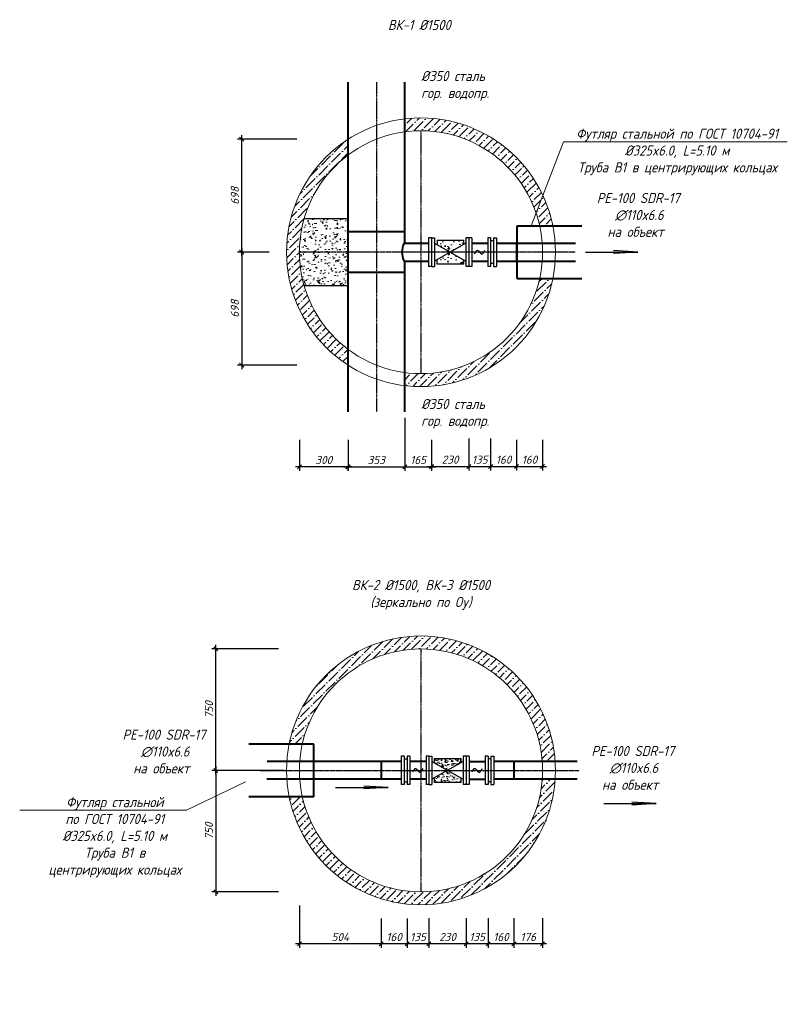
# Model space of a CAD drawing. Header units: millimetres. Extents: x 41097286 to 43803126, y 21258419 to 22595975.
# Drawn here: x 42344415 to 42439141, y 22408958 to 22531657 of the extents above; entities that cross this region are included whole.
import ezdxf
from ezdxf import colors
from ezdxf.entities.mleader import LeaderData, LeaderLine
from ezdxf.math import Vec2, Vec3

# ---------------------------------------------------------------- set-up
doc = ezdxf.new("R2010")
doc.units = ezdxf.units.MM
doc.linetypes.add('ACAD_ISO10W100', pattern=[18.5, 12, -3, 0.5, -3])
doc.layers.add('ВК_К1_текст', color=34, linetype='Continuous')
doc.styles.add('GOST 2.304', font='GOST_0.TTF')
doc.styles.add('note', font='isocpeur.ttf', dxfattribs={"width": 0.9, "oblique": 15})
doc.styles.get("Standard").update_dxf_attribs({"font": 'isocpeui.ttf'})
doc.dimstyles.new('SPDS', dxfattribs={"dimscale": 100, "dimtxt": 2, "dimasz": 1, "dimexe": 1, "dimexo": 0.625, "dimgap": 0.7, "dimtad": 1, "dimdec": 0, "dimrnd": 0.001, "dimtxsty": 'GOST 2.304', "dimblk": 'OBLIQUE', "dimcen": 1.5, "dimdle": 1, "dimadec": 0, "dimazin": 2, "dimtfac": 0.75, "dimtdec": 0, "dimtmove": 1, "dimatfit": 3, "dimldrblk": 'OBLIQUE', "dimfxl": 1.25, "dimtolj": 1, "dimarcsym": 0})

# ---------------------------------------------------------------- blocks, each defined once
blk = doc.blocks.new('_Oblique')
at = {"color": 0, "linetype": 'ByBlock', "lineweight": -2}
blk.add_line((-0.5, -0.5), (0.5, 0.5), dxfattribs=at)
blk = doc.blocks.new('*D3')
at = {"color": 0, "lineweight": -2, "transparency": 16777216}
for p, q in [((42378938, 22479759), (42378938, 22475941)), ((42384938, 22479759), (42384938, 22475941)), ((42385438, 22476441), (42378438, 22476441))]:
    blk.add_line(p, q, dxfattribs=at)
at = {"layer": 'Defpoints', "color": 0, "transparency": 16777216}
for p in [(42378938, 22480071), (42384938, 22480071), (42378938, 22476441)]:
    blk.add_point(p, dxfattribs=at)
at = {"color": 0, "lineweight": -2, "transparency": 16777216, "xscale": 500.0000000000001, "yscale": 500.0000000000001, "zscale": 500.0000000000001, "rotation": 180}
blk.add_blockref('_Oblique', (42378938, 22476441), dxfattribs=at)
at = {"color": 0, "lineweight": -2, "transparency": 16777216, "xscale": 500.0000000000001, "yscale": 500.0000000000001, "zscale": 500.0000000000001}
blk.add_blockref('_Oblique', (42384938, 22476441), dxfattribs=at)
at = {"color": 0, "lineweight": 5, "transparency": 16777216, "insert": (42381938, 22477291), "char_height": 1000, "attachment_point": 5}
blk.add_mtext('\\A1;300', dxfattribs=at)
blk = doc.blocks.new('*D4')
at = {"color": 0, "lineweight": -2, "transparency": 16777216}
for p, q in [((42391938, 22481285), (42391938, 22475941)), ((42384388, 22476441), (42392438, 22476441)), ((42384888, 22476204), (42384888, 22475941))]:
    blk.add_line(p, q, dxfattribs=at)
at = {"layer": 'Defpoints', "color": 0, "transparency": 16777216}
for p in [(42391938, 22481597), (42384888, 22476516), (42391938, 22476441)]:
    blk.add_point(p, dxfattribs=at)
at = {"color": 0, "lineweight": -2, "transparency": 16777216, "xscale": 500.0000000000001, "yscale": 500.0000000000001, "zscale": 500.0000000000001, "rotation": 180}
blk.add_blockref('_Oblique', (42384888, 22476441), dxfattribs=at)
at = {"color": 0, "lineweight": -2, "transparency": 16777216, "xscale": 500.0000000000001, "yscale": 500.0000000000001, "zscale": 500.0000000000001}
blk.add_blockref('_Oblique', (42391938, 22476441), dxfattribs=at)
at = {"color": 0, "lineweight": 5, "transparency": 16777216, "insert": (42388413, 22477291), "char_height": 1000, "attachment_point": 5}
blk.add_mtext('\\A1;353', dxfattribs=at)
blk = doc.blocks.new('*D5')
at = {"color": 0, "lineweight": -2, "transparency": 16777216}
for p, q in [((42391938, 22482500), (42391938, 22475941)), ((42395238, 22479759), (42395238, 22475941)), ((42391438, 22476441), (42395738, 22476441))]:
    blk.add_line(p, q, dxfattribs=at)
at = {"layer": 'Defpoints', "color": 0, "transparency": 16777216}
for p in [(42391938, 22482812), (42395238, 22480071), (42395238, 22476441)]:
    blk.add_point(p, dxfattribs=at)
at = {"color": 0, "lineweight": -2, "transparency": 16777216, "xscale": 500.0000000000001, "yscale": 500.0000000000001, "zscale": 500.0000000000001, "rotation": 180}
blk.add_blockref('_Oblique', (42391938, 22476441), dxfattribs=at)
at = {"color": 0, "lineweight": -2, "transparency": 16777216, "xscale": 500.0000000000001, "yscale": 500.0000000000001, "zscale": 500.0000000000001}
blk.add_blockref('_Oblique', (42395238, 22476441), dxfattribs=at)
at = {"color": 0, "lineweight": 5, "transparency": 16777216, "insert": (42393588, 22477291), "char_height": 1000, "attachment_point": 5}
blk.add_mtext('\\A1;165', dxfattribs=at)
blk = doc.blocks.new('*D6')
at = {"color": 0, "lineweight": -2, "transparency": 16777216}
for p, q in [((42395238, 22479759), (42395238, 22475979)), ((42399838, 22479926), (42399838, 22475979)), ((42394738, 22476479), (42400338, 22476479))]:
    blk.add_line(p, q, dxfattribs=at)
at = {"layer": 'Defpoints', "color": 0, "transparency": 16777216}
for p in [(42395238, 22480071), (42399838, 22480238), (42399838, 22476479)]:
    blk.add_point(p, dxfattribs=at)
at = {"color": 0, "lineweight": -2, "transparency": 16777216, "xscale": 500.0000000000001, "yscale": 500.0000000000001, "zscale": 500.0000000000001, "rotation": 180}
blk.add_blockref('_Oblique', (42395238, 22476479), dxfattribs=at)
at = {"color": 0, "lineweight": -2, "transparency": 16777216, "xscale": 500.0000000000001, "yscale": 500.0000000000001, "zscale": 500.0000000000001}
blk.add_blockref('_Oblique', (42399838, 22476479), dxfattribs=at)
at = {"color": 0, "lineweight": 5, "transparency": 16777216, "insert": (42397538, 22477329), "char_height": 1000, "attachment_point": 5}
blk.add_mtext('\\A1;230', dxfattribs=at)
blk = doc.blocks.new('*D7')
at = {"color": 0, "lineweight": -2, "transparency": 16777216}
for p, q in [((42399838, 22479926), (42399838, 22475979)), ((42402538, 22479759), (42402538, 22475979)), ((42399338, 22476479), (42403038, 22476479))]:
    blk.add_line(p, q, dxfattribs=at)
at = {"layer": 'Defpoints', "color": 0, "transparency": 16777216}
for p in [(42399838, 22480238), (42402538, 22480071), (42402538, 22476479)]:
    blk.add_point(p, dxfattribs=at)
at = {"color": 0, "lineweight": -2, "transparency": 16777216, "xscale": 500.0000000000001, "yscale": 500.0000000000001, "zscale": 500.0000000000001, "rotation": 180}
blk.add_blockref('_Oblique', (42399838, 22476479), dxfattribs=at)
at = {"color": 0, "lineweight": -2, "transparency": 16777216, "xscale": 500.0000000000001, "yscale": 500.0000000000001, "zscale": 500.0000000000001}
blk.add_blockref('_Oblique', (42402538, 22476479), dxfattribs=at)
at = {"color": 0, "lineweight": 5, "transparency": 16777216, "insert": (42401188, 22477329), "char_height": 1000, "attachment_point": 5}
blk.add_mtext('\\A1;135', dxfattribs=at)
blk = doc.blocks.new('*D8')
at = {"color": 0, "lineweight": -2, "transparency": 16777216}
for p, q in [((42405738, 22479759), (42405738, 22475979)), ((42408938, 22479759), (42408938, 22475979)), ((42405238, 22476479), (42409438, 22476479))]:
    blk.add_line(p, q, dxfattribs=at)
at = {"layer": 'Defpoints', "color": 0, "transparency": 16777216}
for p in [(42405738, 22480071), (42408938, 22480071), (42408938, 22476479)]:
    blk.add_point(p, dxfattribs=at)
at = {"color": 0, "lineweight": -2, "transparency": 16777216, "xscale": 500.0000000000001, "yscale": 500.0000000000001, "zscale": 500.0000000000001, "rotation": 180}
blk.add_blockref('_Oblique', (42405738, 22476479), dxfattribs=at)
at = {"color": 0, "lineweight": -2, "transparency": 16777216, "xscale": 500.0000000000001, "yscale": 500.0000000000001, "zscale": 500.0000000000001}
blk.add_blockref('_Oblique', (42408938, 22476479), dxfattribs=at)
at = {"color": 0, "lineweight": 5, "transparency": 16777216, "insert": (42407338, 22477329), "char_height": 1000, "attachment_point": 5}
blk.add_mtext('\\A1;160', dxfattribs=at)
blk = doc.blocks.new('*D9')
at = {"color": 0, "lineweight": -2, "transparency": 16777216}
for p, q in [((42378626, 22516911), (42371300, 22516911)), ((42371800, 22502456), (42371800, 22517411)), ((42375177, 22502956), (42371300, 22502956))]:
    blk.add_line(p, q, dxfattribs=at)
at = {"layer": 'Defpoints', "color": 0, "transparency": 16777216}
for p in [(42371800, 22516911), (42378938, 22516911), (42375489, 22502956)]:
    blk.add_point(p, dxfattribs=at)
at = {"color": 0, "lineweight": -2, "transparency": 16777216, "xscale": 500.0000000000001, "yscale": 500.0000000000001, "zscale": 500.0000000000001}
for p, rotation in [((42371800, 22516911), 90), ((42371800, 22502956), 270)]:
    blk.add_blockref('_Oblique', p, dxfattribs=dict(at, rotation=rotation))
at = {"color": 0, "lineweight": 5, "transparency": 16777216, "insert": (42370950, 22509933), "char_height": 1000, "attachment_point": 5, "rotation": 90}
blk.add_mtext('\\A1;698', dxfattribs=at)
blk = doc.blocks.new('*D10')
at = {"color": 0, "lineweight": -2, "transparency": 16777216}
for p, q in [((42371800, 22503456), (42371800, 22488500)), ((42375177, 22502956), (42371300, 22502956)), ((42378626, 22489000), (42371300, 22489000))]:
    blk.add_line(p, q, dxfattribs=at)
at = {"layer": 'Defpoints', "color": 0, "transparency": 16777216}
for p in [(42375489, 22502956), (42371800, 22489000), (42378938, 22489000)]:
    blk.add_point(p, dxfattribs=at)
at = {"color": 0, "lineweight": -2, "transparency": 16777216, "xscale": 500.0000000000001, "yscale": 500.0000000000001, "zscale": 500.0000000000001}
for p, rotation in [((42371800, 22502956), 90), ((42371800, 22489000), 270)]:
    blk.add_blockref('_Oblique', p, dxfattribs=dict(at, rotation=rotation))
at = {"color": 0, "lineweight": 5, "transparency": 16777216, "insert": (42370950, 22495978), "char_height": 1000, "attachment_point": 5, "rotation": 90}
blk.add_mtext('\\A1;698', dxfattribs=at)
blk = doc.blocks.new('*D11')
at = {"color": 0, "lineweight": -2, "transparency": 16777216}
for p, q in [((42405418, 22420688), (42405418, 22417015)), ((42408938, 22420688), (42408938, 22417015)), ((42409438, 22417515), (42404918, 22417515))]:
    blk.add_line(p, q, dxfattribs=at)
at = {"layer": 'Defpoints', "color": 0, "transparency": 16777216}
for p in [(42405418, 22421000), (42408938, 22421000), (42405418, 22417515)]:
    blk.add_point(p, dxfattribs=at)
at = {"color": 0, "lineweight": -2, "transparency": 16777216, "xscale": 500.0000000000001, "yscale": 500.0000000000001, "zscale": 500.0000000000001, "rotation": 180}
blk.add_blockref('_Oblique', (42405418, 22417515), dxfattribs=at)
at = {"color": 0, "lineweight": -2, "transparency": 16777216, "xscale": 500.0000000000001, "yscale": 500.0000000000001, "zscale": 500.0000000000001}
blk.add_blockref('_Oblique', (42408938, 22417515), dxfattribs=at)
at = {"color": 0, "lineweight": 5, "transparency": 16777216, "insert": (42407178, 22418371), "char_height": 1000, "attachment_point": 5}
blk.add_mtext('\\A1;176', dxfattribs=at)
blk = doc.blocks.new('*D12')
at = {"color": 0, "lineweight": -2, "transparency": 16777216}
for p, q in [((42399518, 22420688), (42399518, 22417015)), ((42402218, 22420688), (42402218, 22417015)), ((42402718, 22417515), (42399018, 22417515))]:
    blk.add_line(p, q, dxfattribs=at)
at = {"layer": 'Defpoints', "color": 0, "transparency": 16777216}
for p in [(42399518, 22421000), (42402218, 22421000), (42399518, 22417515)]:
    blk.add_point(p, dxfattribs=at)
at = {"color": 0, "lineweight": -2, "transparency": 16777216, "xscale": 500.0000000000001, "yscale": 500.0000000000001, "zscale": 500.0000000000001, "rotation": 180}
blk.add_blockref('_Oblique', (42399518, 22417515), dxfattribs=at)
at = {"color": 0, "lineweight": -2, "transparency": 16777216, "xscale": 500.0000000000001, "yscale": 500.0000000000001, "zscale": 500.0000000000001}
blk.add_blockref('_Oblique', (42402218, 22417515), dxfattribs=at)
at = {"color": 0, "lineweight": 5, "transparency": 16777216, "insert": (42400868, 22418365), "char_height": 1000, "attachment_point": 5}
blk.add_mtext('\\A1;135', dxfattribs=at)
blk = doc.blocks.new('*D13')
at = {"color": 0, "lineweight": -2, "transparency": 16777216}
for p, q in [((42394918, 22420688), (42394918, 22417015)), ((42399518, 22420688), (42399518, 22417015)), ((42400018, 22417515), (42394418, 22417515))]:
    blk.add_line(p, q, dxfattribs=at)
at = {"layer": 'Defpoints', "color": 0, "transparency": 16777216}
for p in [(42394918, 22421000), (42399518, 22421000), (42394918, 22417515)]:
    blk.add_point(p, dxfattribs=at)
at = {"color": 0, "lineweight": -2, "transparency": 16777216, "xscale": 500.0000000000001, "yscale": 500.0000000000001, "zscale": 500.0000000000001, "rotation": 180}
blk.add_blockref('_Oblique', (42394918, 22417515), dxfattribs=at)
at = {"color": 0, "lineweight": -2, "transparency": 16777216, "xscale": 500.0000000000001, "yscale": 500.0000000000001, "zscale": 500.0000000000001}
blk.add_blockref('_Oblique', (42399518, 22417515), dxfattribs=at)
at = {"color": 0, "lineweight": 5, "transparency": 16777216, "insert": (42397218, 22418365), "char_height": 1000, "attachment_point": 5}
blk.add_mtext('\\A1;230', dxfattribs=at)
blk = doc.blocks.new('*D14')
at = {"color": 0, "lineweight": -2, "transparency": 16777216}
for p, q in [((42392218, 22420650), (42392218, 22417015)), ((42394918, 22420650), (42394918, 22417015)), ((42395418, 22417515), (42391718, 22417515))]:
    blk.add_line(p, q, dxfattribs=at)
at = {"layer": 'Defpoints', "color": 0, "transparency": 16777216}
for p in [(42392218, 22420963), (42394918, 22420963), (42392218, 22417515)]:
    blk.add_point(p, dxfattribs=at)
at = {"color": 0, "lineweight": -2, "transparency": 16777216, "xscale": 500.0000000000001, "yscale": 500.0000000000001, "zscale": 500.0000000000001, "rotation": 180}
blk.add_blockref('_Oblique', (42392218, 22417515), dxfattribs=at)
at = {"color": 0, "lineweight": -2, "transparency": 16777216, "xscale": 500.0000000000001, "yscale": 500.0000000000001, "zscale": 500.0000000000001}
blk.add_blockref('_Oblique', (42394918, 22417515), dxfattribs=at)
at = {"color": 0, "lineweight": 5, "transparency": 16777216, "insert": (42393568, 22418365), "char_height": 1000, "attachment_point": 5}
blk.add_mtext('\\A1;135', dxfattribs=at)
blk = doc.blocks.new('*D15')
at = {"color": 0, "lineweight": -2, "transparency": 16777216}
for p, q in [((42376351, 22453946), (42368114, 22453946)), ((42368614, 22438446), (42368614, 22454446)), ((42377026, 22438946), (42368114, 22438946))]:
    blk.add_line(p, q, dxfattribs=at)
at = {"layer": 'Defpoints', "color": 0, "transparency": 16777216}
for p in [(42368614, 22453946), (42376663, 22453946), (42377338, 22438946)]:
    blk.add_point(p, dxfattribs=at)
at = {"color": 0, "lineweight": -2, "transparency": 16777216, "xscale": 500.0000000000001, "yscale": 500.0000000000001, "zscale": 500.0000000000001}
for p, rotation in [((42368614, 22453946), 90), ((42368614, 22438946), 270)]:
    blk.add_blockref('_Oblique', p, dxfattribs=dict(at, rotation=rotation))
at = {"color": 0, "lineweight": 5, "transparency": 16777216, "insert": (42367757, 22446446), "char_height": 1000, "attachment_point": 5, "rotation": 90}
blk.add_mtext('\\A1;750', dxfattribs=at)
blk = doc.blocks.new('*D16')
at = {"color": 0, "lineweight": -2, "transparency": 16777216}
for p, q in [((42368614, 22439446), (42368614, 22423446)), ((42377026, 22438946), (42368114, 22438946)), ((42376351, 22423946), (42368114, 22423946))]:
    blk.add_line(p, q, dxfattribs=at)
at = {"layer": 'Defpoints', "color": 0, "transparency": 16777216}
for p in [(42377338, 22438946), (42368614, 22423946), (42376663, 22423946)]:
    blk.add_point(p, dxfattribs=at)
at = {"color": 0, "lineweight": -2, "transparency": 16777216, "xscale": 500.0000000000001, "yscale": 500.0000000000001, "zscale": 500.0000000000001}
for p, rotation in [((42368614, 22438946), 90), ((42368614, 22423946), 270)]:
    blk.add_blockref('_Oblique', p, dxfattribs=dict(at, rotation=rotation))
at = {"color": 0, "lineweight": 5, "transparency": 16777216, "insert": (42367757, 22431446), "char_height": 1000, "attachment_point": 5, "rotation": 90}
blk.add_mtext('\\A1;750', dxfattribs=at)
blk = doc.blocks.new('_None')
blk = doc.blocks.new('*D196')
at = {"color": 0, "lineweight": -2, "transparency": 16777216}
for p, q in [((42402538, 22479926), (42402538, 22475979)), ((42405738, 22479759), (42405738, 22475979)), ((42402038, 22476479), (42406238, 22476479))]:
    blk.add_line(p, q, dxfattribs=at)
at = {"layer": 'Defpoints', "color": 0, "transparency": 16777216}
for p in [(42402538, 22480238), (42405738, 22480071), (42405738, 22476479)]:
    blk.add_point(p, dxfattribs=at)
at = {"color": 0, "lineweight": -2, "transparency": 16777216, "xscale": 500.0000000000001, "yscale": 500.0000000000001, "zscale": 500.0000000000001, "rotation": 180}
blk.add_blockref('_Oblique', (42402538, 22476479), dxfattribs=at)
at = {"color": 0, "lineweight": -2, "transparency": 16777216, "xscale": 500.0000000000001, "yscale": 500.0000000000001, "zscale": 500.0000000000001}
blk.add_blockref('_Oblique', (42405738, 22476479), dxfattribs=at)
at = {"color": 0, "lineweight": 5, "transparency": 16777216, "insert": (42404138, 22477329), "char_height": 1000, "attachment_point": 5}
blk.add_mtext('\\A1;160', dxfattribs=at)
blk = doc.blocks.new('*D197')
at = {"color": 0, "lineweight": -2, "transparency": 16777216}
for p, q in [((42402218, 22420688), (42402218, 22417015)), ((42405418, 22420688), (42405418, 22417015)), ((42405918, 22417515), (42401718, 22417515))]:
    blk.add_line(p, q, dxfattribs=at)
at = {"layer": 'Defpoints', "color": 0, "transparency": 16777216}
for p in [(42402218, 22421000), (42405418, 22421000), (42402218, 22417515)]:
    blk.add_point(p, dxfattribs=at)
at = {"color": 0, "lineweight": -2, "transparency": 16777216, "xscale": 500.0000000000001, "yscale": 500.0000000000001, "zscale": 500.0000000000001, "rotation": 180}
blk.add_blockref('_Oblique', (42402218, 22417515), dxfattribs=at)
at = {"color": 0, "lineweight": -2, "transparency": 16777216, "xscale": 500.0000000000001, "yscale": 500.0000000000001, "zscale": 500.0000000000001}
blk.add_blockref('_Oblique', (42405418, 22417515), dxfattribs=at)
at = {"color": 0, "lineweight": 5, "transparency": 16777216, "insert": (42403818, 22418365), "char_height": 1000, "attachment_point": 5}
blk.add_mtext('\\A1;160', dxfattribs=at)
blk = doc.blocks.new('*D198')
at = {"color": 0, "lineweight": -2, "transparency": 16777216}
for p, q in [((42389018, 22420650), (42389018, 22417015)), ((42392218, 22420650), (42392218, 22417015)), ((42392718, 22417515), (42388518, 22417515))]:
    blk.add_line(p, q, dxfattribs=at)
at = {"layer": 'Defpoints', "color": 0, "transparency": 16777216}
for p in [(42389018, 22420963), (42392218, 22420963), (42389018, 22417515)]:
    blk.add_point(p, dxfattribs=at)
at = {"color": 0, "lineweight": -2, "transparency": 16777216, "xscale": 500.0000000000001, "yscale": 500.0000000000001, "zscale": 500.0000000000001, "rotation": 180}
blk.add_blockref('_Oblique', (42389018, 22417515), dxfattribs=at)
at = {"color": 0, "lineweight": -2, "transparency": 16777216, "xscale": 500.0000000000001, "yscale": 500.0000000000001, "zscale": 500.0000000000001}
blk.add_blockref('_Oblique', (42392218, 22417515), dxfattribs=at)
at = {"color": 0, "lineweight": 5, "transparency": 16777216, "insert": (42390618, 22418365), "char_height": 1000, "attachment_point": 5}
blk.add_mtext('\\A1;160', dxfattribs=at)
blk = doc.blocks.new('*D199')
at = {"color": 0, "lineweight": -2, "transparency": 16777216}
for p, q in [((42378938, 22422272), (42378938, 22417015)), ((42389018, 22420650), (42389018, 22417015)), ((42389518, 22417515), (42378438, 22417515))]:
    blk.add_line(p, q, dxfattribs=at)
at = {"layer": 'Defpoints', "color": 0, "transparency": 16777216}
for p in [(42378938, 22422584), (42389018, 22420963), (42378938, 22417515)]:
    blk.add_point(p, dxfattribs=at)
at = {"color": 0, "lineweight": -2, "transparency": 16777216, "xscale": 500.0000000000001, "yscale": 500.0000000000001, "zscale": 500.0000000000001, "rotation": 180}
blk.add_blockref('_Oblique', (42378938, 22417515), dxfattribs=at)
at = {"color": 0, "lineweight": -2, "transparency": 16777216, "xscale": 500.0000000000001, "yscale": 500.0000000000001, "zscale": 500.0000000000001}
blk.add_blockref('_Oblique', (42389018, 22417515), dxfattribs=at)
at = {"color": 0, "lineweight": 5, "transparency": 16777216, "insert": (42383978, 22418365), "char_height": 1000, "attachment_point": 5}
blk.add_mtext('\\A1;504', dxfattribs=at)

msp = doc.modelspace()

# ---------------------------------------------------------------- hatches: boundary and pattern name
at = {"lineweight": 5, "transparency": 33554541}
h = msp.add_hatch(dxfattribs=at)
h.set_pattern_fill('ANSI36', color=256, scale=200)
h.paths.add_polyline_path([(42384938.182, 22514955.541), (42384938.182, 22516904.017, 0.2547509345), (42377338.182, 22502955.541, 0.2547509345), (42384938.182, 22489007.064), (42384938.182, 22490955.541, -0.2360679775), (42378938.182, 22502955.541, -0.2360679775)])
edge = h.paths.add_edge_path()
edge.add_line((42408581.867, 22506205.541), (42410216.926, 22506205.541))
edge.add_arc((42393938.182, 22502955.541), 16600, 11.29047564, 96.9199168)
edge.add_line((42391938.182, 22519434.618), (42391938.182, 22517821.609))
edge.add_arc((42393938.182, 22502955.541), 15000, 12.51332536, 97.66225566, ccw=False)
edge = h.paths.add_edge_path()
edge.add_line((42410216.926, 22499705.541), (42408581.867, 22499705.541))
edge.add_arc((42393938.182, 22502955.541), 15000, 262.33774434, 347.48667464, ccw=False)
edge.add_line((42391938.182, 22488089.472), (42391938.182, 22486476.463))
edge.add_arc((42393938.182, 22502955.541), 16600, 263.0800832, 348.70952436)
at = {"lineweight": 5, "transparency": 33554559}
h = msp.add_hatch(dxfattribs=at)
h.set_pattern_fill('AR-CONC', color=256, scale=10)
h.set_pattern_definition([(50, (-795821346.8, -418378455), (1821.84669, -159.3908554), [190.5, -2095.5]), (355, (-795821346.8, -418378455), (-352.4342142, 1910.5684524), [152.4, -1676.4058417]), (100.4514447, (-795821195, -418378468.3), (1469.412471, 1751.177519), [161.900088, -1780.902446]), (46.1842, (-795821346.8, -418377947), (2710.790409, -420.4232793), [285.75, -3143.25]), (96.6355576, (-795821121, -418377982), (2374.0413405, 2474.261246), [242.850231, -2671.356082]), (351.18415117, (-795821346.8, -418377947), (2374.041341, 2474.261246), [228.599671, -2514.597319]), (21, (-795821092.8, -418378074), (1516.1439127, -1022.6519819), [190.5, -2095.5]), (326, (-795821092.8, -418378074), (618.0202835, 1841.8796612), [152.4, -1676.4]), (71.451445, (-795820966.5, -418378159.2), (2134.1641928, 819.227689), [161.900088, -1780.899376]), (37.5, (-795821346.8, -418378455), (30.8860325, 845.55038873), [0, -1656.08, 0, -1701.8, 0, -1682.75]), (7.5, (-795821346.8, -418378455), (668.1966251, 1001.8057482), [0, -970.28, 0, -1617.98, 0, -641.35]), (327.5, (-795821913.2, -418378455), (1355.90595167, -57.28743993), [0, -635, 0, -1981.2, 0, -2628.9]), (317.5, (-795822167.2, -418378455), (1481.2918139, 254.2649103), [0, -825.5, 0, -1315.72, 0, -1866.9])])
h.paths.add_polyline_path([(42384938.182, 22507091.541), (42379519.669, 22507091.541, 0.0699518969), (42378938.182, 22502955.541), (42384938.182, 22502955.541)])
h.paths.add_polyline_path([(42384938.182, 22502955.541), (42378938.182, 22502955.541, 0.0699518969), (42379519.669, 22498819.541), (42384938.182, 22498819.541)])
h = msp.add_hatch(dxfattribs=at)
h.set_pattern_fill('AR-CONC', color=256, scale=10)
h.paths.add_polyline_path([(42399084.22, 22502108.579), (42398976.902, 22502108.579, -1), (42398976.902, 22502110.114), (42399084.22, 22502110.114, -1)])
h.paths.add_polyline_path([(42397538.182, 22502955.541), (42395935.877, 22503864.064), (42395939.611, 22504442.513), (42399182.205, 22504442.513), (42399182.205, 22503887.718)])
h = msp.add_hatch(dxfattribs=at)
h.set_pattern_fill('AR-CONC', color=256, scale=10)
h.paths.add_polyline_path([(42399084.22, 22503802.503), (42398976.902, 22503802.503, 1), (42398976.902, 22503800.967), (42399084.22, 22503800.967, 1)])
h.paths.add_polyline_path([(42397538.182, 22502955.541), (42395935.877, 22502047.017), (42395939.611, 22501468.568), (42399182.205, 22501468.568), (42399182.205, 22502023.363)])
h = msp.add_hatch()
h.set_pattern_fill('ANSI31', color=256, scale=1.333333)
h.set_pattern_definition([(45, (40633936.11308, 16267129.08819), (-0.1178511301978, 0.1178511301978), [])])
h.paths.add_polyline_path([(42420726.823, 22502967.768), (42417719.415, 22502967.768), (42417719.415, 22502787.629)])
h.paths.add_polyline_path([(42417719.415, 22503147.907), (42417719.415, 22502967.768), (42420726.823, 22502967.768)])
at = {"lineweight": 5, "transparency": 33554541}
h = msp.add_hatch(dxfattribs=at)
h.set_pattern_fill('ANSI36', color=256, scale=200)
edge = h.paths.add_edge_path()
edge.add_line((42377659.438, 22442196.075), (42379294.497, 22442196.075))
edge.add_arc((42393938.182, 22438946.075), 15000, 4.20539406, 167.48667464, ccw=False)
edge.add_line((42408897.796, 22440046.057), (42410501.697, 22440046.064))
edge.add_arc((42393938.182, 22438946.075), 16600, 3.79945171, 168.70952436)
at = {"lineweight": 5, "transparency": 33554559}
h = msp.add_hatch(dxfattribs=at)
h.set_pattern_fill('AR-CONC', color=256, scale=5)
h.set_pattern_definition([(50, (431944.7, 427823.5), (910.923345, -79.695428), [95.25, -1047.75]), (355, (431944.7, 427823.5), (-176.217107, 955.284226), [76.2, -838.20292]), (100.4514447, (432020.64, 427816.9), (734.706235, 875.58876), [80.950044, -890.451223]), (46.1842, (431944.7, 428077.5), (1355.395204, -210.21164), [142.875, -1571.625]), (96.6355576, (432057.7, 428060), (1187.02067, 1237.130623), [121.425116, -1335.67804]), (351.1841512, (431944.7, 428077.5), (1187.02067, 1237.130623), [114.299835, -1257.29866]), (21, (432071.7, 428014), (758.071956, -511.325991), [95.25, -1047.75]), (326, (432071.7, 428014), (309.010142, 920.93983), [76.2, -838.2]), (71.451445, (432134.9, 427971.4), (1067.082096, 409.613844), [80.950044, -890.449688]), (37.5, (431944.73, 427823.53), (15.4430163, 422.7751944), [0, -828.04, 0, -850.9, 0, -841.375]), (7.5, (431944.73, 427823.53), (334.0983126, 500.902874), [0, -485.14, 0, -808.99, 0, -320.675]), (327.5, (431661.52, 427823.53), (677.9529758, -28.64372), [0, -317.5, 0, -990.6, 0, -1314.45]), (317.5, (431534.5, 427823.5), (740.645907, 127.132455), [0, -412.75, 0, -657.86, 0, -933.45])])
h.paths.add_polyline_path([(42398764.22, 22438099.113), (42398656.902, 22438099.113, -1), (42398656.902, 22438100.649), (42398764.22, 22438100.649, -1)])
h.paths.add_polyline_path([(42397218.182, 22438946.075), (42395615.877, 22439854.599), (42395619.611, 22440433.048), (42398862.205, 22440433.048), (42398862.205, 22439878.253)])
h = msp.add_hatch(dxfattribs=at)
h.set_pattern_fill('AR-CONC', color=256, scale=5)
h.set_pattern_definition([(50, (-2700, 0), (910.923345, -79.695428), [95.25, -1047.75]), (355, (-2700, 0), (-176.217107, 955.284226), [76.2, -838.20292]), (100.4514447, (-2624.1, -6.6), (734.706235, 875.58876), [80.950044, -890.451223]), (46.1842, (-2700, 254), (1355.395204, -210.21164), [142.875, -1571.625]), (96.6355576, (-2587, 236.5), (1187.02067, 1237.130623), [121.425116, -1335.67804]), (351.1841512, (-2700, 254), (1187.02067, 1237.130623), [114.299835, -1257.29866]), (21, (-2573, 190.5), (758.071956, -511.325991), [95.25, -1047.75]), (326, (-2573, 190.5), (309.010142, 920.93983), [76.2, -838.2]), (71.451445, (-2509.8, 147.9), (1067.082096, 409.613844), [80.950044, -890.449688]), (37.5, (-2700, 0), (15.4430163, 422.7751944), [0, -828.04, 0, -850.9, 0, -841.375]), (7.5, (-2700, 0), (334.0983126, 500.902874), [0, -485.14, 0, -808.99, 0, -320.675]), (327.5, (-2983.2, 0), (677.9529758, -28.64372), [0, -317.5, 0, -990.6, 0, -1314.45]), (317.5, (-3110.2, 0), (740.645907, 127.132455), [0, -412.75, 0, -657.86, 0, -933.45])])
h.paths.add_polyline_path([(42398764.22, 22439793.037), (42398656.902, 22439793.037, 1), (42398656.902, 22439791.502), (42398764.22, 22439791.502, 1)])
h.paths.add_polyline_path([(42397218.182, 22438946.075), (42395615.877, 22438037.552), (42395619.611, 22437459.103), (42398862.205, 22437459.103), (42398862.205, 22438013.897)])
at = {"transparency": 33554534}
h = msp.add_hatch(dxfattribs=at)
h.set_pattern_fill('ANSI36', color=256, scale=200)
h.set_pattern_definition([(45, (-795976026.75, -418442464.5), (336.75960454, 1234.78521665), [1587.5, -317.5, 0, -317.5])])
edge = h.paths.add_edge_path()
edge.add_line((42379294.497, 22435696.075), (42377659.438, 22435696.075))
edge.add_arc((42393938.182, 22438946.075), 16600, 191.29047564, 356.20104185)
edge.add_line((42410501.706, 22437846.23), (42408897.805, 22437846.223))
edge.add_arc((42393938.182, 22438946.075), 15000, 192.51332536, 355.79510126, ccw=False)
h = msp.add_hatch()
h.set_pattern_fill('ANSI31', color=256, scale=1.333333)
h.set_pattern_definition([(45, (40603090.61006, 16200995.41067), (-0.1178511301978, 0.1178511301978), [])])
h.paths.add_polyline_path([(42389881.32, 22436834.09), (42386873.912, 22436834.09), (42386873.912, 22436653.952)])
h.paths.add_polyline_path([(42386873.912, 22437014.229), (42386873.912, 22436834.09), (42389881.32, 22436834.09)])
h = msp.add_hatch()
h.set_pattern_fill('ANSI31', color=256, scale=1.333333)
h.set_pattern_definition([(45, (40636193.35639, 16199009.77479), (-0.1178511301978, 0.1178511301978), [])])
h.paths.add_polyline_path([(42422984.066, 22434848.454), (42419976.658, 22434848.454), (42419976.658, 22434668.316)])
h.paths.add_polyline_path([(42419976.658, 22435028.593), (42419976.658, 22434848.454), (42422984.066, 22434848.454)])

# ---------------------------------------------------------------- linework, layer by layer
at = {"lineweight": 40}
for p, q in [((42384938.182, 22483241.717), (42384938.182, 22523951.615)), ((42391938.182, 22504055.541), (42391938.182, 22523951.615)), ((42391938.182, 22505458.806), (42384938.182, 22505458.806)), ((42405808.269, 22499705.541), (42405808.269, 22506205.541)), ((42405808.269, 22506205.541), (42413804.502, 22506205.541)), ((42391938.182, 22504055.541), (42394878.182, 22504055.541)), ((42400198.182, 22504055.541), (42402178.182, 22504055.541)), ((42403258.182, 22504055.541), (42413026.567, 22504055.541)), ((42405738.182, 22504046.412), (42405738.182, 22501864.669)), ((42391938.182, 22483241.717), (42391938.182, 22501855.541)), ((42391938.182, 22501855.541), (42394878.182, 22501855.541)), ((42400198.182, 22501855.541), (42402178.182, 22501855.541)), ((42403258.182, 22501855.541), (42413026.567, 22501855.541)), ((42391938.182, 22500452.276), (42384938.182, 22500452.276)), ((42405808.269, 22499705.541), (42413804.502, 22499705.541)), ((42380689.577, 22442196.075), (42372693.344, 22442196.075)), ((42380689.577, 22435696.075), (42380689.577, 22442196.075)), ((42391498.172, 22440046.053), (42374929.795, 22440045.91)), ((42389018.173, 22440036.899), (42389018.191, 22437855.157)), ((42394558.172, 22440046.076), (42392578.172, 22440046.062)), ((42399878.182, 22440046.083), (42401858.182, 22440046.083)), ((42413225.813, 22440046.075), (42402938.182, 22440046.031)), ((42405418.182, 22440036.946), (42405418.182, 22437855.204)), ((42391498.191, 22437846.219), (42374904.059, 22437846.075)), ((42394558.172, 22437846.242), (42392578.172, 22437846.228)), ((42399878.182, 22437846.083), (42401858.182, 22437846.083)), ((42413200.076, 22437846.241), (42402938.182, 22437846.199)), ((42380689.577, 22435696.075), (42372693.344, 22435696.075))]:
    msp.add_line(p, q, dxfattribs=at)
at = {"color": 1, "linetype": 'ACAD_ISO10W100', "ltscale": 0.02}
for p, q in [((42388438.182, 22523951.615), (42388438.182, 22483241.717)), ((42393938.182, 22517955.541), (42393938.182, 22487955.541)), ((42413026.567, 22502955.541), (42378938.182, 22502955.541)), ((42393938.182, 22453946.075), (42393938.182, 22423946.075)), ((42374138.001, 22438946.075), (42413467.124, 22438946.075))]:
    msp.add_line(p, q, dxfattribs=at)
at = {"transparency": 33554577}
for p, q in [((42384938.182, 22507091.541), (42379519.669, 22507091.541)), ((42384938.182, 22498819.541), (42379519.669, 22498819.541))]:
    msp.add_line(p, q, dxfattribs=at)
at = {"lineweight": 30}
for p, q in [((42395238.182, 22504719.167), (42394878.182, 22504719.167)), ((42394878.182, 22504719.167), (42394878.182, 22501191.914)), ((42395238.182, 22504719.167), (42395238.182, 22501191.914)), ((42395238.182, 22504719.167), (42395598.182, 22504719.167)), ((42395598.182, 22504719.167), (42395598.182, 22501191.914)), ((42399838.182, 22504719.167), (42399478.182, 22504719.167)), ((42399478.182, 22504719.167), (42399478.182, 22501191.914)), ((42399838.182, 22504719.167), (42399838.182, 22501191.914)), ((42400198.182, 22504719.167), (42399838.182, 22504719.167)), ((42399838.182, 22504719.167), (42399838.182, 22501191.914)), ((42400198.182, 22504719.167), (42400198.182, 22501191.914)), ((42402538.182, 22504719.167), (42402178.182, 22504719.167)), ((42402178.182, 22504719.167), (42402178.182, 22501191.914)), ((42402538.182, 22504719.167), (42402538.182, 22501191.914)), ((42402898.182, 22504361.278), (42402538.182, 22504361.278)), ((42402898.182, 22504719.167), (42403258.182, 22504719.167)), ((42402898.182, 22504719.167), (42402898.182, 22501191.914)), ((42403258.182, 22504719.167), (42403258.182, 22501191.914)), ((42395598.182, 22504055.541), (42399478.182, 22501855.541)), ((42399478.182, 22504055.541), (42395598.182, 22501855.541)), ((42395238.182, 22501191.914), (42394878.182, 22501191.914)), ((42395238.182, 22501191.914), (42395598.182, 22501191.914)), ((42399838.182, 22501191.914), (42399478.182, 22501191.914)), ((42400198.182, 22501191.914), (42399838.182, 22501191.914)), ((42402538.182, 22501191.914), (42402178.182, 22501191.914)), ((42402898.182, 22501549.803), (42402538.182, 22501549.803)), ((42402898.182, 22501191.914), (42403258.182, 22501191.914)), ((42391858.167, 22440709.679), (42391498.167, 22440709.675)), ((42391498.167, 22440709.675), (42391498.197, 22437182.423)), ((42391858.167, 22440709.679), (42391858.197, 22437182.426)), ((42392578.172, 22440709.709), (42392218.172, 22440709.709)), ((42392218.172, 22440709.709), (42392218.172, 22437182.456)), ((42392578.172, 22440709.709), (42392578.172, 22437182.456)), ((42394918.172, 22440709.709), (42394558.172, 22440709.709)), ((42394558.172, 22440709.709), (42394558.172, 22437182.456)), ((42394918.172, 22440709.709), (42394918.172, 22437182.456)), ((42394918.182, 22440709.702), (42394918.182, 22437182.449)), ((42394918.182, 22440709.702), (42395278.182, 22440709.702)), ((42395278.182, 22440709.702), (42395278.182, 22437182.449)), ((42399518.182, 22440709.702), (42399158.182, 22440709.702)), ((42399158.182, 22440709.702), (42399158.182, 22437182.449)), ((42399878.182, 22440709.709), (42399518.182, 22440709.709)), ((42399518.182, 22440709.709), (42399518.182, 22437182.456)), ((42399518.182, 22440709.702), (42399518.182, 22437182.449)), ((42399878.182, 22440709.709), (42399878.182, 22437182.456)), ((42402218.182, 22440709.709), (42401858.182, 22440709.709)), ((42401858.182, 22440709.709), (42401858.182, 22437182.456)), ((42402218.182, 22440709.709), (42402218.182, 22437182.456)), ((42402578.182, 22440709.702), (42402938.182, 22440709.702)), ((42402578.182, 22440709.702), (42402578.182, 22437182.449)), ((42402938.182, 22440709.702), (42402938.182, 22437182.449)), ((42391858.17, 22440351.79), (42392218.17, 22440351.793)), ((42395278.182, 22440046.075), (42399158.182, 22437846.075)), ((42399158.182, 22440046.075), (42395278.182, 22437846.075)), ((42402578.182, 22440351.813), (42402218.182, 22440351.813)), ((42391858.197, 22437182.426), (42391498.197, 22437182.423)), ((42391858.194, 22437540.315), (42392218.194, 22437540.318)), ((42392578.172, 22437182.456), (42392218.172, 22437182.456)), ((42394918.172, 22437182.456), (42394558.172, 22437182.456)), ((42394918.182, 22437182.449), (42395278.182, 22437182.449)), ((42399518.182, 22437182.449), (42399158.182, 22437182.449)), ((42399878.182, 22437182.456), (42399518.182, 22437182.456)), ((42402218.182, 22437182.456), (42401858.182, 22437182.456)), ((42402578.182, 22437540.337), (42402218.182, 22437540.337)), ((42402578.182, 22437182.449), (42402938.182, 22437182.449))]:
    msp.add_line(p, q, dxfattribs=at)
for p, q in [((42395920.412, 22504442.513), (42395920.412, 22503872.833)), ((42420726.823, 22502967.768), (42417719.415, 22503147.907)), ((42414246.255, 22502967.768), (42420726.823, 22502967.768)), ((42420726.823, 22502967.768), (42417719.415, 22502787.629)), ((42392218.17, 22440351.793), (42392218.194, 22437540.318)), ((42383400.752, 22436834.09), (42389881.32, 22436834.09)), ((42389881.32, 22436834.09), (42386873.912, 22437014.229)), ((42389881.32, 22436834.09), (42386873.912, 22436653.952)), ((42416503.499, 22434848.454), (42422984.066, 22434848.454)), ((42422984.066, 22434848.454), (42419976.658, 22435028.593)), ((42422984.066, 22434848.454), (42419976.658, 22434668.316))]:
    msp.add_line(p, q)
at = {"transparency": 33554577}
for points in [[(42395920.412, 22504442.513), (42399182.205, 22504442.513), (42399182.205, 22503887.718)], [(42399182.205, 22502023.363), (42399182.205, 22501468.568), (42395939.611, 22501468.568), (42395935.877, 22502047.017)]]:
    msp.add_lwpolyline(points, dxfattribs=at)
at = {"transparency": 33554559}
for points in [[(42395600.412, 22440433.048), (42398862.205, 22440433.048), (42398862.205, 22439878.253)], [(42398862.205, 22438013.897), (42398862.205, 22437459.103), (42395619.611, 22437459.103), (42395615.877, 22438037.552)]]:
    msp.add_lwpolyline(points, dxfattribs=at)
msp.add_lwpolyline([(42395604.103, 22439861.275), (42395600.412, 22440433.048)])
at = {"lineweight": 5}
for centre, radius in [((42393938.182, 22502955.541), 16600), ((42393938.182, 22502955.541), 15000), ((42393938.182, 22438946.075), 16600), ((42393938.182, 22438946.075), 15000)]:
    msp.add_circle(centre, radius, dxfattribs=at)
at = {"lineweight": 40}
msp.add_ellipse((42391938.182, 22502955.541), major_axis=(0, 1100), ratio=0.3192256387, start_param=0, end_param=3.1415926536, dxfattribs=at)
for points in [[(42400557.95, 22502768.126), (42400928.789, 22503198.874), (42401402.711, 22502734.163), (42401816.416, 22503179.301)], [(42392937.94, 22438758.668), (42393308.78, 22439189.416), (42393782.701, 22438724.705), (42394196.407, 22439169.843)], [(42400241.666, 22438758.668), (42400612.505, 22439189.416), (42401086.427, 22438724.705), (42401500.132, 22439169.843)]]:
    msp.add_spline(points, degree=3)

# ---------------------------------------------------------------- texts
at = {"char_height": 1250, "style": 'note'}
for s, insert, width, attachment_point in [('ВК-1 %%C1500', (42393733.592, 22531026.612), 8932.46652, 5), ('%%C350 сталь\\Pгор. водопр.', (42393960.282, 22525340.118), 420000, 1), ('\\pi2.0488e+005;PE-100 SDR-17\\P\\pi2.0713e+005;∅110x6.6\\P\\pi2.062e+005;на объект', (42210763.978, 22510270.339), 420000, 1), ('%%C350 сталь\\Pгор. водопр.', (42393960.282, 22484834.281), 420000, 1), ('ВК-2 %%C1500, ВК-3 %%C1500 (зеркально по Оy)', (42393938.182, 22460605.904), 23413.76558, 5), ('\\pi2.0488e+005;PE-100 SDR-17\\P\\pi2.0713e+005;∅110x6.6\\P\\pi2.062e+005;на объект', (42152214.969, 22443985.266), 420000, 1), ('\\pi2.0488e+005;PE-100 SDR-17\\P\\pi2.0713e+005;∅110x6.6\\P\\pi2.062e+005;на объект', (42210092.015, 22441963.788), 420000, 1)]:
    msp.add_mtext(s, dxfattribs=dict(at, insert=insert, width=width, attachment_point=attachment_point))

# ---------------------------------------------------------------- dimensions: what is measured, and where the dimension line sits
at = {"lineweight": 5}
for base, p1, p2, picture, middle in [((42371799.679, 22516910.826), (42375489.057, 22502955.541), (42378938.182, 22516910.826), '*D9', (42370949.679, 22509933.183)), ((42371799.679, 22489000.255), (42375489.057, 22502955.541), (42378938.182, 22489000.255), '*D10', (42370949.679, 22495977.898)), ((42368613.772, 22453946.075), (42377338.182, 22438946.075), (42376663.016, 22453946.075), '*D15', (42367757.333, 22446446.075)), ((42368613.772, 22423946.075), (42377338.182, 22438946.075), (42376663.016, 22423946.075), '*D16', (42367757.333, 22431446.075))]:
    dim = msp.add_linear_dim(base=base, p1=p1, p2=p2, angle=90, dimstyle='SPDS', override={"dimscale": 500, "dimlfac": 0.05, "dimtxsty": 'Standard'}, dxfattribs=at)
    dim.commit()
    dim.dimension.update_dxf_attribs({"geometry": picture, "text_midpoint": middle})
for base, p1, p2, picture, middle in [((42395238.182, 22476441.361), (42391938.182, 22482812.127), (42395238.182, 22480071.024), '*D5', (42393588.182, 22477291.361)), ((42391938.18193, 22476441.36092), (42384888.18192, 22476516.36092), (42391938.18193, 22481597.34654), '*D4', (42388413.18192, 22477291.36092)), ((42378938.182, 22476441.361), (42384938.182, 22480071.024), (42378938.182, 22480071.024), '*D3', (42381938.182, 22477291.361)), ((42399838.182, 22476478.861), (42395238.182, 22480071.024), (42399838.182, 22480238.244), '*D6', (42397538.182, 22477328.861)), ((42402538.182, 22476478.861), (42399838.182, 22480238.244), (42402538.182, 22480071.024), '*D7', (42401188.182, 22477328.861)), ((42405738.182, 22476478.861), (42402538.182, 22480238.244), (42405738.182, 22480071.024), '*D196', (42404138.182, 22477328.861)), ((42408938.182, 22476478.861), (42405738.182, 22480071.024), (42408938.182, 22480071.024), '*D8', (42407338.182, 22477328.861)), ((42378938.182, 22417514.706), (42389018.191, 22420962.504), (42378938.182, 22422584.475), '*D199', (42383978.187, 22418364.706)), ((42389018.191, 22417514.706), (42392218.172, 22420962.504), (42389018.191, 22420962.504), '*D198', (42390618.182, 22418364.706)), ((42392218.172, 22417514.706), (42394918.182, 22420962.504), (42392218.172, 22420962.504), '*D14', (42393568.177, 22418364.706)), ((42394918.182, 22417514.706), (42399518.182, 22421000.004), (42394918.182, 22421000.004), '*D13', (42397218.182, 22418364.706)), ((42399518.182, 22417514.706), (42402218.182, 22421000.004), (42399518.182, 22421000.004), '*D12', (42400868.182, 22418364.706)), ((42402218.182, 22417514.706), (42405418.182, 22421000.004), (42402218.182, 22421000.004), '*D197', (42403818.182, 22418364.706)), ((42405418.182, 22417514.706), (42408938.182, 22421000.004), (42405418.182, 22421000.004), '*D11', (42407178.182, 22418371.145))]:
    dim = msp.add_linear_dim(base=base, p1=p1, p2=p2, dimstyle='SPDS', override={"dimscale": 500, "dimlfac": 0.05, "dimtxsty": 'Standard'}, dxfattribs=at)
    dim.commit()
    dim.dimension.update_dxf_attribs({"geometry": picture, "text_midpoint": middle})

# ---------------------------------------------------------------- leaders
at = {"layer": 'ВК_К1_текст', "color": 0, "linetype": 'Continuous', "lineweight": 5}
ml = msp.add_multileader_mtext('Standard', dxfattribs=at)
ml.set_content('Футляр стальной по ГОСТ 10704-91\\P%%C325x6.0, L=5.10 м\\PТруба В1 в центрирующих кольцах', style='note')
ml.set_leader_properties(lineweight=15)
ml.set_arrow_properties(name='NONE')
ml.build(insert=Vec2(0, 0))
ml.multileader.update_dxf_attribs({"text_left_attachment_type": 6, "text_right_attachment_type": 6, "dogleg_length": 0.1, "arrow_head_size": 1250, "scale": 500})
ctx = ml.context
ctx.base_point, ctx.scale, ctx.char_height, ctx.arrow_head_size, ctx.landing_gap_size, ctx.plane_origin = Vec3(42411599.284, 22516602.161), 500, 1250, 1250, 1000, Vec3(42437530.782, 22487951.656)
ctx.left_attachment, ctx.right_attachment, ctx.text_align_type = 6, 6, 1
notes = []
notes.append((ctx, [(0, (1, 1, 0), (42411549.284, 22516602.161), (1, 0), 50, [(0, [(42407546.042, 22506205.541)], 0, [])])]))
ctx.mtext.insert, ctx.mtext.alignment, ctx.mtext.flow_direction = Vec3(42425561.064, 22518227.161), 2, 5
ml = msp.add_multileader_mtext('Standard', dxfattribs=at)
ml.set_content('Футляр стальной\\Pпо ГОСТ 10704-91\\P%%C325x6.0, L=5.10 м\\PТруба В1 в\\Pцентрирующих кольцах', style='note')
ml.set_leader_properties(lineweight=15)
ml.set_arrow_properties(name='NONE')
ml.build(insert=Vec2(0, 0))
ml.multileader.update_dxf_attribs({"text_left_attachment_type": 6, "text_right_attachment_type": 6, "dogleg_length": 0.1, "arrow_head_size": 1250, "scale": 500})
ctx = ml.context
ctx.base_point, ctx.scale, ctx.char_height, ctx.arrow_head_size, ctx.landing_gap_size, ctx.plane_origin = Vec3(42346751.115, 22434023.934), 500, 1250, 1250, 1000, Vec3(42363218.894, 22403760.018)
ctx.left_attachment, ctx.right_attachment, ctx.text_align_type = 6, 6, 1
notes.append((ctx, [(1, (1, 1, 0), (42364989.605, 22434023.934), (-1, 0), 1416.168, [(0, [(42372270.05, 22437542.043)], 0, [])])]))
ctx.mtext.insert, ctx.mtext.alignment, ctx.mtext.flow_direction = Vec3(42356134.088, 22435648.934), 2, 5
for ctx, leaders in notes:
    for number, flags, end, landing, length, lines in leaders:
        leader = LeaderData()
        leader.index, (leader.has_last_leader_line, leader.has_dogleg_vector, leader.attachment_direction) = number, flags
        leader.last_leader_point, leader.dogleg_vector, leader.dogleg_length = Vec3(end), Vec3(landing), length
        for number, points, colour, breaks in lines:
            line = LeaderLine()
            line.index, line.vertices, line.color, line.breaks = number, Vec3.list(points), colors.encode_raw_color(colour), breaks
            leader.lines.append(line)
        ctx.leaders.append(leader)

doc.saveas('drawing.dxf')
